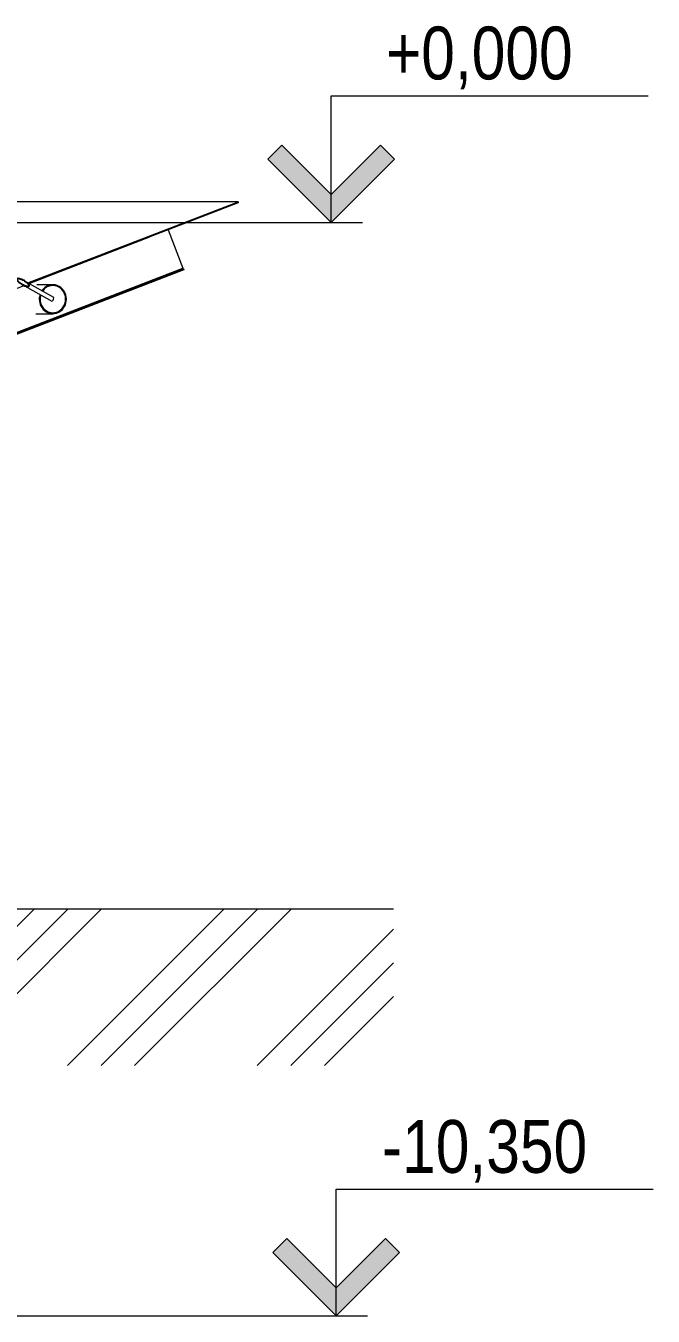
# Model space of a CAD drawing. Header units: millimetres. Extents: x 51154 to 151340, y -24069 to 30962.
# Drawn here: x 145396 to 151334, y -10353 to 1862 of the extents above; entities that cross this region are included whole.
import ezdxf

# ---------------------------------------------------------------- set-up
doc = ezdxf.new("R2010")
doc.units = ezdxf.units.MM
for name, color, linetype, lineweight in [('Высотные отметки', 7, 'Continuous', 9), ('Каркас несущий', 7, 'Continuous', 9), ('Каркас несущий-1', 7, 'Continuous', 25), ('Перекрытия', 7, 'Continuous', 9), ('Структура _1_', 7, 'Continuous', 18), ('Черная _3 сплошная', 7, 'Continuous', 18)]:
    doc.layers.add(name, color=color, linetype=linetype, lineweight=lineweight)
doc.layers.add('Элементы узлов-3', color=7, linetype='Continuous', lineweight=9, true_color=0x585858)
doc.styles.add('Arial Narrow', font='ARIALN.TTF', dxfattribs={"height": 500})

# ---------------------------------------------------------------- blocks, each defined once
blk = doc.blocks.new('СПНК-Несущая труба круглого сечения - 273х8-V114-Разрез 1-1')
at = {"layer": 'Каркас несущий'}
for p, q in [((145652, -590), (145501, -590)), ((145491, -863), (145652, -863))]:
    blk.add_line(p, q, dxfattribs=at)
for major_axis, start_param, end_param in [((0, 137), 4.712389, 7.215436), ((0, 129), 4.712389, 7.198889), ((0, 137), 1.232398, 1.570796), ((0, 137), 1.570796, 4.712389), ((0, 129), 1.256637, 1.570796), ((0, 128), 1.570796, 4.712389)]:
    blk.add_ellipse((145652, -726), major_axis=major_axis, ratio=0.939693, start_param=start_param, end_param=end_param, dxfattribs=at)
blk = doc.blocks.new('Круглые стержни - Ф40-6320196-Разрез 1-1')
at = {"layer": 'Каркас несущий'}
for p, q in [((145361, -586), (145642, -744)), ((145661, -709), (145380, -551))]:
    blk.add_line(p, q, dxfattribs=at)
for start_param, end_param in [(3.048188, 4.880784), (4.880784, 6.283185)]:
    blk.add_ellipse((145652, -726), major_axis=(9.8, 17.4), ratio=0.302419, start_param=start_param, end_param=end_param, dxfattribs=at)
at = {"layer": 'Каркас несущий-1', "flags": 128}
for points in [[(145429, -597), (145428, -593), (145426, -589), (145422, -584), (145418, -578), (145412, -573), (145405, -567), (145397, -561), (145388, -556), (145380, -550), (145370, -545), (145361, -541), (145352, -538), (145344, -535), (145336, -533), (145329, -532), (145323, -531), (145318, -532), (145315, -533), (145313, -536), (145312, -539)], [(145312, -539), (145313, -543), (145315, -547), (145318, -552), (145323, -558), (145329, -564), (145336, -569), (145344, -575), (145352, -581), (145361, -586), (145370, -591), (145380, -595), (145388, -599), (145397, -601), (145405, -603), (145412, -605), (145418, -605), (145422, -604), (145426, -603), (145428, -600), (145429, -597)]]:
    blk.add_lwpolyline(points, dxfattribs=at)
blk = doc.blocks.new('Двутавры сварные _одним элементом_ - 420х150х150-1845795-Разрез 1-1')
at = {"layer": 'Каркас несущий'}
for p, q in [((146745, -69), (146883, -431)), ((145428, -578), (146569, -137)), ((142006, -2316), (146883, -431)), ((142006, -2327), (146889, -438)), ((146893, -447), (142006, -2337)), ((146883, -431), (146889, -438)), ((146889, -438), (146893, -447)), ((142006, -1901), (145380, -596))]:
    blk.add_line(p, q, dxfattribs=at)
blk = doc.blocks.new('Высотные отметки - Высотная отметка - Стрелка-4455449-Разрез 1-1')
at = {"layer": 'Высотные отметки'}
blk.add_hatch(color=256, dxfattribs=at).paths.add_polyline_path([(148754, 733), (148287, 266), (147820, 733), (147687, 600), (148287, 0), (148887, 600)], flags=0)
for p, q in [((148287, 1200), (151287, 1200)), ((148287, 0), (148287, 1200)), ((147687, 600), (147820, 733)), ((147820, 733), (148287, 266)), ((148287, 266), (148754, 733)), ((148754, 733), (148887, 600)), ((148287, 0), (147687, 600)), ((148887, 600), (148287, 0)), ((147191, 0), (148584, 0))]:
    blk.add_line(p, q, dxfattribs=at)

msp = doc.modelspace()

# ---------------------------------------------------------------- hatches: boundary and pattern name
at = {"layer": 'Элементы узлов-3'}
h = msp.add_hatch(dxfattribs=at)
h.set_pattern_fill('FP_24', color=256, style=0, pattern_type=2)
h.set_pattern_definition([(45, (99498.5, 6475), (-898.026, 898.026), []), (45, (99816, 6475), (0, 1796.05), []), (45, (99181, 6475), (0, 1796.05), [])])
h.paths.add_polyline_path([(56043, -18909), (142519.3, -18909), (142789.2, -7981), (148877.4, -7981), (148877.4, -6500), (141801.1, -6500), (141797.9, -6630), (141551.6, -17400), (141531.9, -17400), (141531.6, -17410), (57281.6, -17410), (57032.2, -6500), (51153.8, -6500), (51153.8, -7710), (55787, -7710), (55900.6, -12679.9)], flags=0)

# ---------------------------------------------------------------- linework, layer by layer
at = {"layer": 'Высотные отметки'}
for p, q in [((138189.4, 0), (148287, 0)), ((141876.7, -10350), (148334.2, -10350))]:
    msp.add_line(p, q, dxfattribs=at)
at = {"layer": 'Перекрытия'}
for p, q in [((147406.3, 196.2), (143791.5, 196.2)), ((145414.4, -570.1), (147406.3, 196.2)), ((147406.3, 185.5), (145425.7, -576.5)), ((147406.3, 196.2), (147406.3, 185.5))]:
    msp.add_line(p, q, dxfattribs=at)
at = {"layer": 'Структура _1_'}
msp.add_line((148877.4, -6500), (144971.4, -6500), dxfattribs=at)
at = {"layer": 'Черная _3 сплошная'}
msp.add_line((148877.4, -6500), (141801.1, -6500), dxfattribs=at)

# ---------------------------------------------------------------- block references
at = {"layer": 'Высотные отметки'}
for p in [(0, 0), (47.2, -10350)]:
    msp.add_blockref('Высотные отметки - Высотная отметка - Стрелка-4455449-Разрез 1-1', p, dxfattribs=at)
at = {"layer": 'Каркас несущий'}
for name in ['Двутавры сварные _одним элементом_ - 420х150х150-1845795-Разрез 1-1', 'Круглые стержни - Ф40-6320196-Разрез 1-1', 'СПНК-Несущая труба круглого сечения - 273х8-V114-Разрез 1-1']:
    msp.add_blockref(name, (0, 0), dxfattribs=at)

# ---------------------------------------------------------------- texts
at = {"layer": 'Высотные отметки', "char_height": 500, "attachment_point": 1, "line_spacing_factor": 0.974696, "style": 'Arial Narrow'}
for s, insert, width in [('+0,000', (148804.3, 1854.3), 2118.479), ('-10,350', (148767.1, -8495.7), 2321.116)]:
    msp.add_mtext(s, dxfattribs=dict(at, insert=insert, width=width))

doc.saveas('drawing.dxf')
